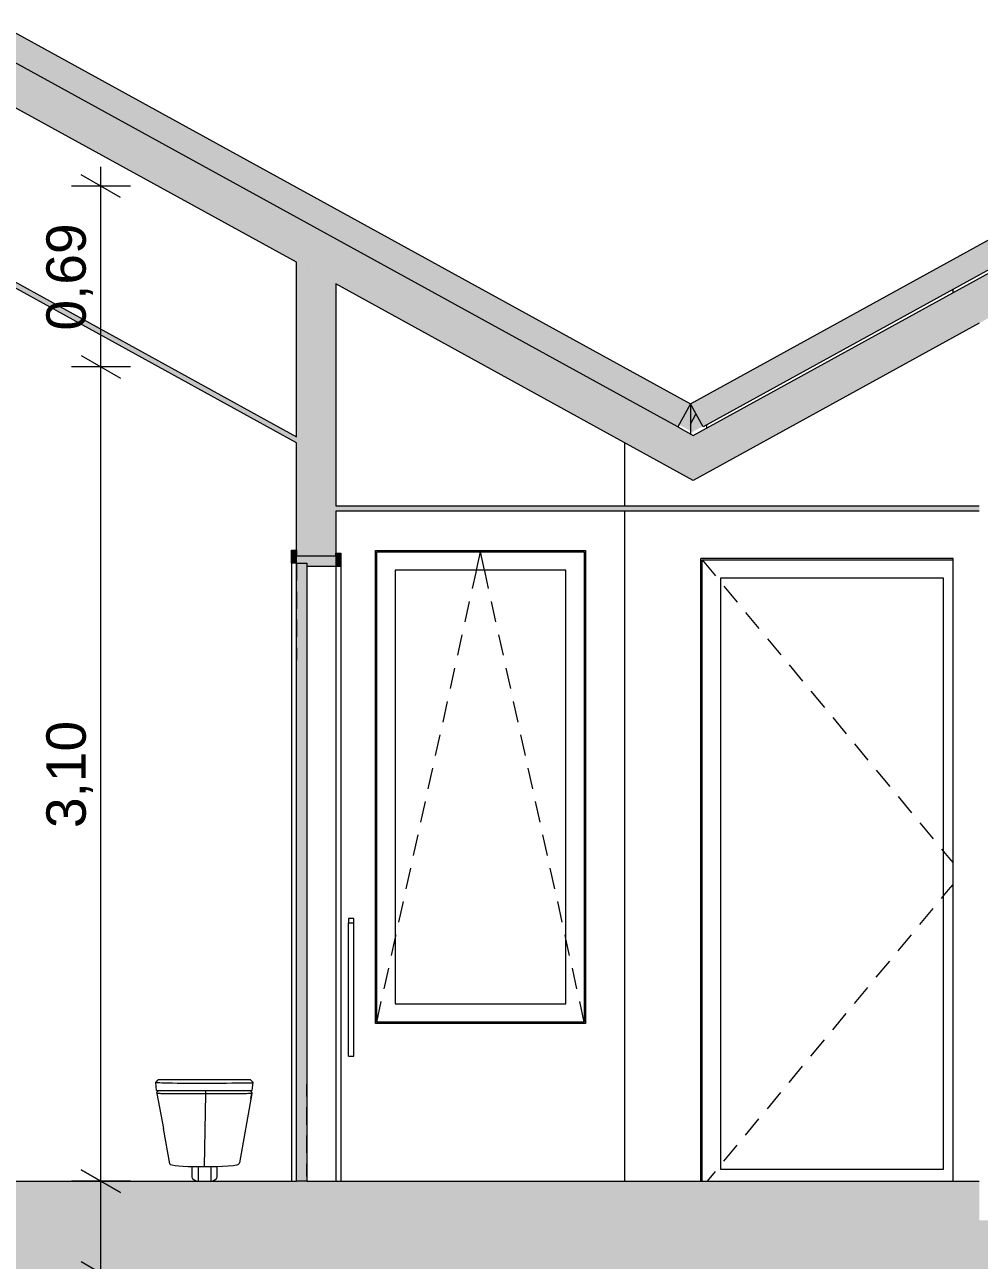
# Model space of a CAD drawing. Header units: metres. Extents: x -111189 to -108577, y -72951 to -72647.
# Drawn here: x -108949.144 to -108945.51, y -72941.373 to -72936.669 of the extents above; entities that cross this region are included whole.
import ezdxf

# ---------------------------------------------------------------- set-up
doc = ezdxf.new("R2010")
doc.units = ezdxf.units.M
doc.header["$MEASUREMENT"] = 0
for name, color, linetype in [('00 - DESENHO 2D', 7, 'Continuous'), ('02 - PASSEIOS', 7, 'Continuous'), ('03 - COBERTURA', 7, 'Continuous'), ('03 - LAJES', 7, 'Continuous'), ('04 - TECTO FALSO', 7, 'Continuous'), ('05 - PAREDES..35', 7, 'Continuous'), ('06 - FORRA', 7, 'Continuous'), ('08 - EQUIPAMENTO FIXO', 7, 'Continuous'), ('12 - COTAS GERAIS', 7, 'Continuous')]:
    doc.layers.add(name, color=color, linetype=linetype)
doc.styles.add('ESTILO_GERADO_7', font='')
doc.styles.get('ESTILO_GERADO_7').set_extended_font_data('Helvetica')
doc.dimstyles.new('ESTILO_GERADO__5', dxfattribs={"dimtxt": 0.15, "dimasz": 0.114, "dimexe": 0.18, "dimexo": 0.0625, "dimgap": 0, "dimtad": 1, "dimzin": 0, "dimdsep": 46, "dimtxsty": 'ESTILO_GERADO_7', "dimblk": 'ARROWHEAD_2', "dimblk1": 'ARROWHEAD_2', "dimblk2": 'ARROWHEAD_2', "dimcen": 0.09, "dimse1": 1, "dimse2": 1, "dimclrd": 7, "dimclre": 7, "dimclrt": 7, "dimadec": 0, "dimazin": 0, "dimtfac": 1, "dimtdec": 4, "dimtmove": 0, "dimatfit": 3, "dimfxl": 1, "dimtolj": 1, "dimtzin": 0, "dimarcsym": 0})

# ---------------------------------------------------------------- blocks, each defined once
blk = doc.blocks.new('Corte Elem_239_1', base_point=(-108785.6634, -72944.4213))
at = {"layer": '03 - LAJES', "linetype": 'Continuous', "lineweight": 13}
blk.add_hatch(color=251, dxfattribs=at).paths.add_polyline_path([(-108941.9096, -72941.2213), (-108951.8596, -72941.2213), (-108951.8596, -72941.4213), (-108941.9096, -72941.4213)])
blk = doc.blocks.new('*X755', base_point=(-108785.6634, -72944.4213))
at = {"layer": '05 - PAREDES..35', "color": 7, "linetype": 'Continuous', "lineweight": 13}
blk.add_line((-108946.6096, -72938.1894), (-108946.5886, -72938.1512), dxfattribs=at)
blk = doc.blocks.new('Corte Elem_242_1', base_point=(-108785.6634, -72944.4213))
at = {"layer": '05 - PAREDES..35', "color": 7, "linetype": 'Continuous', "lineweight": 20}
blk.add_line((-108946.6578, -72938.2006), (-108946.7361, -72938.1575), dxfattribs=at)
at = {"layer": '05 - PAREDES..35', "color": 7, "linetype": 'Continuous', "lineweight": 13}
blk.add_line((-108945.6096, -72941.0713), (-108945.6096, -72938.7013), dxfattribs=at)
at = {"layer": '05 - PAREDES..35', "lineweight": 0}
blk.add_blockref('*X755', (-108785.6634, -72944.4213), dxfattribs=at)
blk = doc.blocks.new('Corte Elem_245_1', base_point=(-108785.6634, -72944.4213))
at = {"layer": '05 - PAREDES..35', "linetype": 'Continuous', "lineweight": 13}
for points in [[(-108947.9596, -72937.6558), (-108948.1096, -72937.5733), (-108948.1096, -72938.238), (-108948.0999, -72938.2433), (-108948.1096, -72938.2608), (-108948.1096, -72938.6913), (-108947.9596, -72938.6913)], [(-108947.9596, -72941.2213), (-108947.9596, -72941.0713), (-108948.1096, -72941.0713), (-108948.1096, -72941.2213)]]:
    blk.add_hatch(color=251, dxfattribs=at).paths.add_polyline_path(points)
at = {"layer": '05 - PAREDES..35', "color": 7, "linetype": 'Continuous', "lineweight": 20}
for p, q in [((-108948.1096, -72938.238), (-108948.1096, -72937.5733)), ((-108947.9596, -72937.6558), (-108947.9596, -72938.5013)), ((-108948.1096, -72938.6693), (-108948.1096, -72938.2608)), ((-108947.9596, -72938.5213), (-108947.9596, -72938.6813))]:
    blk.add_line(p, q, dxfattribs=at)
blk = doc.blocks.new('Corte Elem_247_1', base_point=(-108785.6634, -72944.4213))
at = {"layer": '03 - LAJES', "linetype": 'Continuous', "lineweight": 13}
blk.add_hatch(color=251, dxfattribs=at).paths.add_polyline_path([(-108947.9596, -72941.2213), (-108945.5096, -72941.2213), (-108945.5096, -72941.0713), (-108947.9596, -72941.0713)])
at = {"layer": '03 - LAJES', "color": 7, "linetype": 'Continuous', "lineweight": 20}
blk.add_line((-108947.9596, -72941.0713), (-108945.5096, -72941.0713), dxfattribs=at)
blk = doc.blocks.new('Corte Elem_248_1', base_point=(-108785.6634, -72944.4213))
at = {"layer": '03 - LAJES', "linetype": 'Continuous', "lineweight": 13}
blk.add_hatch(color=251, dxfattribs=at).paths.add_polyline_path([(-108950.5096, -72941.2213), (-108948.1096, -72941.2213), (-108948.1096, -72941.0713), (-108950.5096, -72941.0713)])
at = {"layer": '03 - LAJES', "color": 7, "linetype": 'Continuous', "lineweight": 20}
blk.add_line((-108950.5096, -72941.0713), (-108948.1096, -72941.0713), dxfattribs=at)
blk = doc.blocks.new('Corte Elem_253_1', base_point=(-108785.6634, -72944.4213))
at = {"layer": '08 - EQUIPAMENTO FIXO', "color": 7, "linetype": 'Continuous', "lineweight": 13}
for p, q in [((-108948.6449, -72940.6959), (-108948.6359, -72940.6864)), ((-108948.633, -72940.6864), (-108948.6359, -72940.6864)), ((-108948.6252, -72940.6864), (-108948.633, -72940.6864)), ((-108948.6121, -72940.6864), (-108948.6252, -72940.6864)), ((-108948.5951, -72940.6864), (-108948.6121, -72940.6864)), ((-108948.5733, -72940.6864), (-108948.5951, -72940.6864)), ((-108948.5482, -72940.6864), (-108948.5733, -72940.6864)), ((-108948.5203, -72940.6864), (-108948.5482, -72940.6864)), ((-108948.4906, -72940.6864), (-108948.5203, -72940.6864)), ((-108948.4598, -72940.6864), (-108948.4906, -72940.6864)), ((-108948.4303, -72940.6864), (-108948.4598, -72940.6864)), ((-108948.4003, -72940.6864), (-108948.4303, -72940.6864)), ((-108948.3713, -72940.6864), (-108948.4003, -72940.6864)), ((-108948.3461, -72940.6864), (-108948.3713, -72940.6864)), ((-108948.3244, -72940.6864), (-108948.3461, -72940.6864)), ((-108948.307, -72940.6864), (-108948.3244, -72940.6864)), ((-108948.2942, -72940.6864), (-108948.307, -72940.6864)), ((-108948.2863, -72940.6864), (-108948.2942, -72940.6864)), ((-108948.2843, -72940.6864), (-108948.2863, -72940.6864)), ((-108948.2843, -72940.6864), (-108948.2747, -72940.6966)), ((-108948.2832, -72940.6876), (-108948.2741, -72940.6963)), ((-108948.6426, -72940.7264), (-108948.6449, -72940.6959)), ((-108948.6449, -72940.6959), (-108948.6442, -72940.696)), ((-108948.6442, -72940.696), (-108948.6411, -72940.6962)), ((-108948.6426, -72940.7264), (-108948.6356, -72940.7264)), ((-108948.6411, -72940.6962), (-108948.6356, -72940.6965)), ((-108948.6408, -72940.7361), (-108948.6405, -72940.7339)), ((-108948.6408, -72940.7361), (-108948.6408, -72940.7381)), ((-108948.6405, -72940.7339), (-108948.6397, -72940.7318)), ((-108948.6397, -72940.7318), (-108948.6385, -72940.73)), ((-108948.6385, -72940.73), (-108948.637, -72940.7284)), ((-108948.637, -72940.7284), (-108948.6351, -72940.7273)), ((-108948.6356, -72940.6965), (-108948.6297, -72940.6967)), ((-108948.6356, -72940.7264), (-108948.6213, -72940.7264)), ((-108948.6351, -72940.7273), (-108948.6329, -72940.7266)), ((-108948.6329, -72940.7266), (-108948.6309, -72940.7264)), ((-108948.6297, -72940.6967), (-108948.6223, -72940.697)), ((-108948.6223, -72940.697), (-108948.6108, -72940.6973)), ((-108948.6213, -72940.7264), (-108948.6199, -72940.7264)), ((-108948.6199, -72940.7264), (-108948.5997, -72940.7264)), ((-108948.6108, -72940.6973), (-108948.597, -72940.6976)), ((-108948.5997, -72940.7264), (-108948.576, -72940.7264)), ((-108948.597, -72940.6976), (-108948.5813, -72940.6978)), ((-108948.5813, -72940.6978), (-108948.564, -72940.698)), ((-108948.576, -72940.7264), (-108948.5485, -72940.7264)), ((-108948.564, -72940.698), (-108948.5507, -72940.6981)), ((-108948.5507, -72940.6981), (-108948.5368, -72940.6983)), ((-108948.5485, -72940.7264), (-108948.5265, -72940.7264)), ((-108948.5368, -72940.6983), (-108948.5224, -72940.6983)), ((-108948.5265, -72940.7264), (-108948.5142, -72940.7264)), ((-108948.5224, -72940.6983), (-108948.5075, -72940.6984)), ((-108948.5142, -72940.7264), (-108948.466, -72940.7264)), ((-108948.5075, -72940.6984), (-108948.4882, -72940.6985)), ((-108948.4882, -72940.6985), (-108948.4684, -72940.6985)), ((-108948.4684, -72940.6985), (-108948.4486, -72940.6985)), ((-108948.466, -72940.7264), (-108948.4543, -72940.7264)), ((-108948.4547, -72940.7266), (-108948.4548, -72940.7264)), ((-108948.4548, -72940.7264), (-108948.4548, -72940.7264)), ((-108948.4547, -72940.7269), (-108948.4547, -72940.7266)), ((-108948.4547, -72940.7273), (-108948.4547, -72940.7269)), ((-108948.4546, -72940.7279), (-108948.4547, -72940.7273)), ((-108948.4546, -72940.7286), (-108948.4546, -72940.7279)), ((-108948.4546, -72940.7295), (-108948.4546, -72940.7286)), ((-108948.4546, -72940.7305), (-108948.4546, -72940.7295)), ((-108948.4545, -72940.7315), (-108948.4546, -72940.7305)), ((-108948.4545, -72940.7327), (-108948.4545, -72940.7315)), ((-108948.4545, -72940.7338), (-108948.4545, -72940.7327)), ((-108948.4545, -72940.735), (-108948.4545, -72940.7338)), ((-108948.4545, -72940.7362), (-108948.4545, -72940.735)), ((-108948.4545, -72940.7373), (-108948.4545, -72940.7362)), ((-108948.4545, -72940.7384), (-108948.4545, -72940.7373)), ((-108948.4543, -72940.7264), (-108948.4088, -72940.7264)), ((-108948.4486, -72940.6985), (-108948.4289, -72940.6985)), ((-108948.4289, -72940.6985), (-108948.413, -72940.6984)), ((-108948.413, -72940.6984), (-108948.3975, -72940.6984)), ((-108948.4088, -72940.7264), (-108948.4011, -72940.7264)), ((-108948.4011, -72940.7264), (-108948.3999, -72940.7264)), ((-108948.3999, -72940.7264), (-108948.3707, -72940.7264)), ((-108948.3975, -72940.6984), (-108948.3761, -72940.6982)), ((-108948.3761, -72940.6982), (-108948.356, -72940.6979)), ((-108948.3707, -72940.7264), (-108948.3442, -72940.7264)), ((-108948.356, -72940.6979), (-108948.3376, -72940.6977)), ((-108948.3442, -72940.7264), (-108948.3269, -72940.7264)), ((-108948.3376, -72940.6977), (-108948.3211, -72940.6975)), ((-108948.3269, -72940.7264), (-108948.3172, -72940.7264)), ((-108948.3211, -72940.6975), (-108948.3115, -72940.6974)), ((-108948.3172, -72940.7264), (-108948.3098, -72940.7264)), ((-108948.3115, -72940.6974), (-108948.303, -72940.6973)), ((-108948.3098, -72940.7264), (-108948.2873, -72940.7264)), ((-108948.303, -72940.6973), (-108948.2955, -72940.6973)), ((-108948.2955, -72940.6973), (-108948.2892, -72940.6972)), ((-108948.2895, -72940.7264), (-108948.2878, -72940.7265)), ((-108948.2892, -72940.6972), (-108948.2817, -72940.6971)), ((-108948.2852, -72940.7272), (-108948.2878, -72940.7265)), ((-108948.2873, -72940.7264), (-108948.2859, -72940.7264)), ((-108948.2859, -72940.7264), (-108948.2786, -72940.7264)), ((-108948.2852, -72940.7272), (-108948.2842, -72940.7279)), ((-108948.2842, -72940.7279), (-108948.2827, -72940.7291)), ((-108948.2816, -72940.73), (-108948.2827, -72940.7291)), ((-108948.2817, -72940.6971), (-108948.2772, -72940.6969)), ((-108948.2816, -72940.73), (-108948.2804, -72940.7324)), ((-108948.2804, -72940.7324), (-108948.2795, -72940.734)), ((-108948.2795, -72940.734), (-108948.2794, -72940.7381)), ((-108948.2786, -72940.7264), (-108948.2776, -72940.7264)), ((-108948.2776, -72940.7264), (-108948.2741, -72940.6963)), ((-108948.2772, -72940.6969), (-108948.2747, -72940.6966)), ((-108948.2747, -72940.6966), (-108948.2741, -72940.6963)), ((-108948.6407, -72940.7382), (-108948.6408, -72940.7381)), ((-108948.6408, -72940.7381), (-108948.6156, -72940.8718)), ((-108948.6383, -72940.7384), (-108948.6407, -72940.7382)), ((-108948.6365, -72940.7385), (-108948.6383, -72940.7384)), ((-108948.6343, -72940.7385), (-108948.6365, -72940.7385)), ((-108948.6316, -72940.7386), (-108948.6343, -72940.7385)), ((-108948.6283, -72940.7386), (-108948.6316, -72940.7386)), ((-108948.6246, -72940.7387), (-108948.6283, -72940.7386)), ((-108948.6204, -72940.7388), (-108948.6246, -72940.7387)), ((-108948.6118, -72940.7388), (-108948.6204, -72940.7388)), ((-108948.6072, -72940.7389), (-108948.6118, -72940.7388)), ((-108948.6023, -72940.7389), (-108948.6072, -72940.7389)), ((-108948.5971, -72940.739), (-108948.6023, -72940.7389)), ((-108948.592, -72940.739), (-108948.5971, -72940.739)), ((-108948.5866, -72940.739), (-108948.592, -72940.739)), ((-108948.5752, -72940.7391), (-108948.5866, -72940.739)), ((-108948.563, -72940.7392), (-108948.5752, -72940.7391)), ((-108948.541, -72940.7393), (-108948.563, -72940.7392)), ((-108948.5333, -72940.7393), (-108948.541, -72940.7393)), ((-108948.5254, -72940.7393), (-108948.5333, -72940.7393)), ((-108948.5166, -72940.7393), (-108948.5254, -72940.7393)), ((-108948.5076, -72940.7393), (-108948.5166, -72940.7393)), ((-108948.4865, -72940.7394), (-108948.5076, -72940.7393)), ((-108948.4651, -72940.7394), (-108948.4865, -72940.7394)), ((-108948.4545, -72940.7394), (-108948.4651, -72940.7394)), ((-108948.4571, -72940.8779), (-108948.4545, -72940.7394)), ((-108948.4545, -72940.7394), (-108948.4545, -72940.7384)), ((-108948.4447, -72940.7394), (-108948.4545, -72940.7394)), ((-108948.4349, -72940.7394), (-108948.4447, -72940.7394)), ((-108948.4252, -72940.7394), (-108948.4349, -72940.7394)), ((-108948.4155, -72940.7393), (-108948.4252, -72940.7394)), ((-108948.4086, -72940.7393), (-108948.4155, -72940.7393)), ((-108948.4018, -72940.7393), (-108948.4086, -72940.7393)), ((-108948.3939, -72940.7393), (-108948.4018, -72940.7393)), ((-108948.3862, -72940.7393), (-108948.3939, -72940.7393)), ((-108948.3754, -72940.7393), (-108948.3862, -72940.7393)), ((-108948.365, -72940.7392), (-108948.3754, -72940.7393)), ((-108948.3553, -72940.7392), (-108948.365, -72940.7392)), ((-108948.3461, -72940.7391), (-108948.3553, -72940.7392)), ((-108948.3407, -72940.7391), (-108948.3461, -72940.7391)), ((-108948.3354, -72940.7391), (-108948.3407, -72940.7391)), ((-108948.3303, -72940.7391), (-108948.3354, -72940.7391)), ((-108948.3254, -72940.739), (-108948.3303, -72940.7391)), ((-108948.2794, -72940.7381), (-108948.3262, -72941.0023)), ((-108948.3187, -72940.7389), (-108948.3254, -72940.739)), ((-108948.3159, -72940.7389), (-108948.3187, -72940.7389)), ((-108948.3096, -72940.7388), (-108948.3159, -72940.7389)), ((-108948.304, -72940.7388), (-108948.3096, -72940.7388)), ((-108948.299, -72940.7387), (-108948.304, -72940.7388)), ((-108948.2946, -72940.7386), (-108948.299, -72940.7387)), ((-108948.2909, -72940.7386), (-108948.2946, -72940.7386)), ((-108948.2878, -72940.7385), (-108948.2909, -72940.7386)), ((-108948.2853, -72940.7385), (-108948.2878, -72940.7385)), ((-108948.2832, -72940.7384), (-108948.2853, -72940.7385)), ((-108948.2816, -72940.7383), (-108948.2832, -72940.7384)), ((-108948.2828, -72940.7571), (-108948.2794, -72940.7381)), ((-108948.2805, -72940.7383), (-108948.2816, -72940.7383)), ((-108948.2798, -72940.7382), (-108948.2805, -72940.7383)), ((-108948.2794, -72940.7381), (-108948.2798, -72940.7382)), ((-108948.2794, -72940.7381), (-108948.2794, -72940.7381)), ((-108948.5918, -72941.0056), (-108948.6156, -72940.8718)), ((-108948.4597, -72941.0165), (-108948.4571, -72940.8779)), ((-108948.5918, -72941.0056), (-108948.5898, -72941.0077)), ((-108948.5898, -72941.0077), (-108948.5829, -72941.0098)), ((-108948.5829, -72941.0098), (-108948.5709, -72941.0117)), ((-108948.5709, -72941.0117), (-108948.5566, -72941.0131)), ((-108948.5566, -72941.0131), (-108948.5402, -72941.0143)), ((-108948.5402, -72941.0143), (-108948.5217, -72941.0153)), ((-108948.5217, -72941.0153), (-108948.499, -72941.016)), ((-108948.508, -72941.0157), (-108948.508, -72941.0201)), ((-108948.499, -72941.016), (-108948.4673, -72941.0165)), ((-108948.4837, -72941.0162), (-108948.4837, -72941.0167)), ((-108948.4837, -72941.0167), (-108948.4837, -72941.0222)), ((-108948.4673, -72941.0165), (-108948.4597, -72941.0165)), ((-108948.4597, -72941.0165), (-108948.4374, -72941.0163)), ((-108948.4374, -72941.0163), (-108948.4157, -72941.0159)), ((-108948.4356, -72941.0163), (-108948.4356, -72941.0167)), ((-108948.4356, -72941.0167), (-108948.4356, -72941.0222)), ((-108948.4157, -72941.0159), (-108948.4147, -72941.0159)), ((-108948.4147, -72941.0159), (-108948.391, -72941.015)), ((-108948.4113, -72941.0201), (-108948.4113, -72941.0157)), ((-108948.391, -72941.015), (-108948.37, -72941.0137)), ((-108948.37, -72941.0137), (-108948.3496, -72941.0118)), ((-108948.3496, -72941.0118), (-108948.3443, -72941.0111)), ((-108948.3443, -72941.0111), (-108948.3351, -72941.0093)), ((-108948.3351, -72941.0093), (-108948.33, -72941.0074)), ((-108948.33, -72941.0074), (-108948.3272, -72941.0049)), ((-108948.3272, -72941.0049), (-108948.3262, -72941.0023)), ((-108948.508, -72941.0201), (-108948.508, -72941.0285)), ((-108948.508, -72941.0285), (-108948.508, -72941.0363)), ((-108948.508, -72941.0363), (-108948.508, -72941.0431)), ((-108948.508, -72941.0431), (-108948.508, -72941.0487)), ((-108948.508, -72941.0487), (-108948.508, -72941.0529)), ((-108948.508, -72941.0529), (-108948.508, -72941.0554)), ((-108948.508, -72941.0554), (-108948.508, -72941.0563)), ((-108948.508, -72941.0563), (-108948.5048, -72941.0618)), ((-108948.5048, -72941.0618), (-108948.4989, -72941.0669)), ((-108948.4837, -72941.0222), (-108948.4837, -72941.0278)), ((-108948.4837, -72941.0278), (-108948.4837, -72941.0334)), ((-108948.4837, -72941.0334), (-108948.4837, -72941.0389)), ((-108948.4837, -72941.0389), (-108948.4837, -72941.0441)), ((-108948.4837, -72941.0441), (-108948.4837, -72941.0491)), ((-108948.4837, -72941.0491), (-108948.4837, -72941.0537)), ((-108948.4837, -72941.0537), (-108948.4837, -72941.0579)), ((-108948.4837, -72941.0579), (-108948.4837, -72941.0615)), ((-108948.4837, -72941.0615), (-108948.4837, -72941.0646)), ((-108948.4837, -72941.0646), (-108948.4837, -72941.0671)), ((-108948.4356, -72941.0222), (-108948.4356, -72941.0278)), ((-108948.4356, -72941.0278), (-108948.4356, -72941.0334)), ((-108948.4356, -72941.0334), (-108948.4356, -72941.0389)), ((-108948.4356, -72941.0389), (-108948.4356, -72941.0441)), ((-108948.4356, -72941.0441), (-108948.4356, -72941.0491)), ((-108948.4356, -72941.0491), (-108948.4356, -72941.0537)), ((-108948.4356, -72941.0537), (-108948.4356, -72941.0579)), ((-108948.4356, -72941.0579), (-108948.4356, -72941.0615)), ((-108948.4356, -72941.0615), (-108948.4356, -72941.0646)), ((-108948.4356, -72941.0646), (-108948.4356, -72941.0671)), ((-108948.4204, -72941.0669), (-108948.4144, -72941.0618)), ((-108948.4144, -72941.0618), (-108948.4113, -72941.0563)), ((-108948.4144, -72941.0618), (-108948.4144, -72941.0618)), ((-108948.4113, -72941.0285), (-108948.4113, -72941.0201)), ((-108948.4113, -72941.0363), (-108948.4113, -72941.0285)), ((-108948.4113, -72941.0431), (-108948.4113, -72941.0363)), ((-108948.4113, -72941.0487), (-108948.4113, -72941.0431)), ((-108948.4113, -72941.0529), (-108948.4113, -72941.0487)), ((-108948.4113, -72941.0554), (-108948.4113, -72941.0529)), ((-108948.4113, -72941.0563), (-108948.4113, -72941.0554)), ((-108948.4989, -72941.0669), (-108948.4912, -72941.0702)), ((-108948.4912, -72941.0702), (-108948.4837, -72941.0713)), ((-108948.4837, -72941.0671), (-108948.4837, -72941.069)), ((-108948.4837, -72941.069), (-108948.4837, -72941.0703)), ((-108948.4837, -72941.0703), (-108948.4837, -72941.0711)), ((-108948.4837, -72941.0711), (-108948.4837, -72941.0713)), ((-108948.4356, -72941.0671), (-108948.4356, -72941.069)), ((-108948.4356, -72941.069), (-108948.4356, -72941.0703)), ((-108948.4356, -72941.0713), (-108948.4281, -72941.0702)), ((-108948.4356, -72941.0703), (-108948.4356, -72941.0711)), ((-108948.4356, -72941.0711), (-108948.4356, -72941.0713)), ((-108948.4281, -72941.0702), (-108948.4204, -72941.0669)), ((-108948.4281, -72941.0702), (-108948.4281, -72941.0702)), ((-108948.4204, -72941.0669), (-108948.4204, -72941.0669))]:
    blk.add_line(p, q, dxfattribs=at)
blk = doc.blocks.new('Corte Elem_262_1', base_point=(-108785.6634, -72944.4213))
at = {"layer": '05 - PAREDES..35', "linetype": 'Continuous', "lineweight": 13}
for points in [[(-108948.1286, -72938.7193), (-108948.1096, -72938.7193), (-108948.1096, -72938.6693), (-108948.1286, -72938.6693)], [(-108948.1096, -72938.6913), (-108948.1096, -72938.7193), (-108948.0696, -72938.7193), (-108948.0696, -72938.7313), (-108947.9596, -72938.7313), (-108947.9596, -72938.6913)], [(-108947.9406, -72938.7313), (-108947.9406, -72938.6813), (-108947.9596, -72938.6813), (-108947.9596, -72938.7313)], [(-108948.1096, -72941.0713), (-108948.0696, -72941.0713), (-108948.0696, -72938.7193), (-108948.1096, -72938.7193)]]:
    blk.add_hatch(color=251, dxfattribs=at).paths.add_polyline_path(points)
at = {"layer": '05 - PAREDES..35', "color": 7, "linetype": 'Continuous', "lineweight": 20}
for p, q in [((-108948.1286, -72938.6693), (-108948.1096, -72938.6693)), ((-108948.1286, -72938.7193), (-108948.1286, -72938.6693)), ((-108948.1096, -72938.6693), (-108948.1096, -72938.6913)), ((-108948.1096, -72938.7193), (-108948.1096, -72938.6913)), ((-108948.1096, -72938.6913), (-108947.9596, -72938.6913)), ((-108947.9596, -72938.6813), (-108947.9406, -72938.6813)), ((-108947.9596, -72938.6913), (-108947.9596, -72938.6813)), ((-108947.9596, -72938.6913), (-108947.9596, -72938.7313)), ((-108947.9406, -72938.6813), (-108947.9406, -72938.7313)), ((-108948.1096, -72938.7193), (-108948.1286, -72938.7193)), ((-108948.1096, -72938.7193), (-108948.0696, -72938.7193)), ((-108948.1096, -72941.0713), (-108948.1096, -72938.7193)), ((-108948.0696, -72938.7193), (-108948.0696, -72938.7313)), ((-108948.0696, -72938.7313), (-108948.0696, -72941.0713)), ((-108947.9596, -72938.7313), (-108948.0696, -72938.7313)), ((-108947.9406, -72938.7313), (-108947.9596, -72938.7313)), ((-108948.0696, -72941.0713), (-108948.1096, -72941.0713)), ((-108948.0696, -72941.0713), (-108947.9596, -72941.0713))]:
    blk.add_line(p, q, dxfattribs=at)
at = {"layer": '05 - PAREDES..35', "color": 7, "linetype": 'Continuous', "lineweight": 13}
for p, q in [((-108948.1286, -72938.7193), (-108948.1286, -72941.0713)), ((-108948.1097, -72938.7193), (-108948.1097, -72938.7853)), ((-108948.0695, -72938.7368), (-108948.0695, -72938.7853)), ((-108947.9596, -72938.7313), (-108947.9596, -72941.0713)), ((-108947.9406, -72938.7313), (-108947.9406, -72941.0713)), ((-108948.1097, -72938.8266), (-108948.1097, -72938.8927)), ((-108948.0695, -72938.8266), (-108948.0695, -72938.8927)), ((-108948.1097, -72938.9339), (-108948.1097, -72939)), ((-108948.0695, -72938.9339), (-108948.0695, -72939)), ((-108948.1097, -72939.0412), (-108948.1097, -72939.0881)), ((-108948.0695, -72939.0412), (-108948.0695, -72939.0881)), ((-108948.1097, -72940.7493), (-108948.1097, -72940.7025)), ((-108948.0695, -72940.7493), (-108948.0695, -72940.7025)), ((-108948.1097, -72940.8567), (-108948.1097, -72940.7906)), ((-108948.0695, -72940.8567), (-108948.0695, -72940.7906)), ((-108948.1097, -72940.964), (-108948.1097, -72940.8979)), ((-108948.0695, -72940.964), (-108948.0695, -72940.8979)), ((-108948.1097, -72941.0713), (-108948.1097, -72941.0053)), ((-108948.0695, -72941.0537), (-108948.0695, -72941.0053))]:
    blk.add_line(p, q, dxfattribs=at)
blk = doc.blocks.new('Corte Elem_273_1', base_point=(-108785.6634, -72944.4213))
at = {"layer": '05 - PAREDES..35', "color": 251, "linetype": 'Continuous', "lineweight": 13}
for p, q in [((-108947.8085, -72940.4713), (-108947.8085, -72938.6713)), ((-108947.8085, -72938.6713), (-108947.0085, -72938.6713)), ((-108947.8035, -72938.7463), (-108947.8035, -72938.6763)), ((-108947.8035, -72938.6763), (-108947.0135, -72938.6763)), ((-108947.4239, -72938.7463), (-108947.4085, -72938.6763)), ((-108947.393, -72938.7463), (-108947.4085, -72938.6763)), ((-108947.0135, -72938.6763), (-108947.0135, -72938.7463)), ((-108947.0085, -72938.6713), (-108947.0085, -72940.4713)), ((-108947.8035, -72940.3963), (-108947.8035, -72938.7463)), ((-108947.7335, -72938.7463), (-108947.7335, -72940.3963)), ((-108947.0835, -72938.7463), (-108947.7335, -72938.7463)), ((-108947.4393, -72938.816), (-108947.4257, -72938.7544)), ((-108947.4257, -72938.7544), (-108947.4239, -72938.7463)), ((-108947.3913, -72938.7544), (-108947.393, -72938.7463)), ((-108947.3777, -72938.816), (-108947.3913, -72938.7544)), ((-108947.0835, -72940.3963), (-108947.0835, -72938.7463)), ((-108947.0135, -72938.7463), (-108947.0135, -72940.3963)), ((-108947.4673, -72938.9429), (-108947.4501, -72938.8648)), ((-108947.3497, -72938.9429), (-108947.3669, -72938.8648)), ((-108947.4953, -72939.0699), (-108947.4781, -72938.9918)), ((-108947.3216, -72939.0699), (-108947.3389, -72938.9918)), ((-108947.5234, -72939.1968), (-108947.5061, -72939.1187)), ((-108947.2936, -72939.1968), (-108947.3109, -72939.1187)), ((-108947.5514, -72939.3238), (-108947.5341, -72939.2457)), ((-108947.2656, -72939.3238), (-108947.2829, -72939.2457)), ((-108947.5794, -72939.4507), (-108947.5621, -72939.3726)), ((-108947.2376, -72939.4507), (-108947.2548, -72939.3726)), ((-108947.6074, -72939.5777), (-108947.5902, -72939.4996)), ((-108947.2096, -72939.5777), (-108947.2268, -72939.4996)), ((-108947.6354, -72939.7046), (-108947.6182, -72939.6265)), ((-108947.1816, -72939.7046), (-108947.1988, -72939.6265)), ((-108947.6634, -72939.8316), (-108947.6462, -72939.7534)), ((-108947.1536, -72939.8316), (-108947.1708, -72939.7534)), ((-108947.6914, -72939.9585), (-108947.6742, -72939.8804)), ((-108947.1255, -72939.9585), (-108947.1428, -72939.8804)), ((-108947.7195, -72940.0855), (-108947.7022, -72940.0073)), ((-108947.0975, -72940.0855), (-108947.1148, -72940.0073)), ((-108947.7475, -72940.2124), (-108947.7335, -72940.1491)), ((-108947.7335, -72940.1491), (-108947.7302, -72940.1343)), ((-108947.0835, -72940.1491), (-108947.0868, -72940.1343)), ((-108947.0695, -72940.2124), (-108947.0835, -72940.1491)), ((-108947.7755, -72940.3393), (-108947.7582, -72940.2612)), ((-108947.0415, -72940.3393), (-108947.0587, -72940.2612)), ((-108947.8035, -72940.4663), (-108947.7863, -72940.3882)), ((-108947.8035, -72940.4663), (-108947.8035, -72940.3963)), ((-108947.7335, -72940.3963), (-108947.0835, -72940.3963)), ((-108947.0135, -72940.4663), (-108947.0307, -72940.3882)), ((-108947.0135, -72940.3963), (-108947.0135, -72940.4663)), ((-108947.0085, -72940.4713), (-108947.8085, -72940.4713)), ((-108947.0135, -72940.4663), (-108947.8035, -72940.4663))]:
    blk.add_line(p, q, dxfattribs=at)
blk = doc.blocks.new('Corte Elem_311_1', base_point=(-108785.6634, -72944.4213))
at = {"layer": '03 - COBERTURA', "linetype": 'Continuous', "lineweight": 13}
blk.add_hatch(color=251, dxfattribs=at).paths.add_polyline_path([(-108949.2346, -72936.6692), (-108952.4596, -72938.443), (-108952.4114, -72938.5306), (-108949.2346, -72936.7833), (-108946.6578, -72938.2006), (-108946.6096, -72938.113)])
at = {"layer": '03 - COBERTURA', "color": 7, "linetype": 'Continuous', "lineweight": 20}
for p, q in [((-108952.4596, -72938.443), (-108949.2346, -72936.6692)), ((-108949.2346, -72936.6692), (-108946.6096, -72938.113)), ((-108946.7361, -72938.1575), (-108949.2346, -72936.7833)), ((-108946.6096, -72938.113), (-108946.6578, -72938.2006)), ((-108952.4114, -72938.5306), (-108952.4596, -72938.443)), ((-108952.2988, -72938.4686), (-108952.4114, -72938.5306))]:
    blk.add_line(p, q, dxfattribs=at)
blk = doc.blocks.new('Corte Elem_312_1', base_point=(-108785.6634, -72944.4213))
at = {"layer": '03 - COBERTURA', "linetype": 'Continuous', "lineweight": 13}
blk.add_hatch(color=251, dxfattribs=at).paths.add_polyline_path([(-108946.6096, -72938.113), (-108946.5614, -72938.2006), (-108944.2596, -72936.9346), (-108941.3578, -72938.5306), (-108941.3096, -72938.443), (-108944.2596, -72936.8205)])
at = {"layer": '03 - COBERTURA', "color": 7, "linetype": 'Continuous', "lineweight": 20}
for p, q in [((-108946.6096, -72938.113), (-108944.2596, -72936.8205)), ((-108944.2596, -72936.8205), (-108941.3096, -72938.443)), ((-108944.2596, -72936.9346), (-108946.5614, -72938.2006)), ((-108941.3578, -72938.5306), (-108944.2596, -72936.9346)), ((-108946.5614, -72938.2006), (-108946.6096, -72938.113)), ((-108941.3096, -72938.443), (-108941.3578, -72938.5306))]:
    blk.add_line(p, q, dxfattribs=at)
blk = doc.blocks.new('Corte Elem_315_1', base_point=(-108785.6634, -72944.4213))
at = {"layer": '03 - COBERTURA', "linetype": 'Continuous', "lineweight": 13}
blk.add_hatch(color=251, dxfattribs=at).paths.add_polyline_path([(-108949.2346, -72936.7834), (-108949.3068, -72936.9148), (-108946.5987, -72938.4042), (-108946.671, -72938.2728), (-108946.5987, -72938.2331)])
at = {"layer": '03 - COBERTURA', "color": 7, "linetype": 'Continuous', "lineweight": 20}
for p, q in [((-108948.1096, -72937.5733), (-108949.2346, -72936.9546)), ((-108946.5987, -72938.4042), (-108947.9596, -72937.6558)), ((-108946.6578, -72938.2006), (-108946.5987, -72938.2331))]:
    blk.add_line(p, q, dxfattribs=at)
blk = doc.blocks.new('Corte Elem_355_1', base_point=(-108785.6634, -72944.4213))
at = {"layer": '03 - COBERTURA', "linetype": 'Continuous', "lineweight": 13}
blk.add_hatch(color=251, dxfattribs=at).paths.add_polyline_path([(-108946.671, -72938.2728), (-108946.5987, -72938.4042), (-108944.2596, -72937.1178), (-108944.2596, -72936.9466)])
at = {"layer": '03 - COBERTURA', "color": 7, "linetype": 'Continuous', "lineweight": 20}
for p, q in [((-108946.5987, -72938.2331), (-108944.2596, -72936.9466)), ((-108944.2596, -72937.1178), (-108945.3596, -72937.7227)), ((-108945.5096, -72937.8052), (-108946.5987, -72938.4042))]:
    blk.add_line(p, q, dxfattribs=at)
blk = doc.blocks.new('Corte Elem_356_1', base_point=(-108785.6634, -72944.4213))
at = {"layer": '04 - TECTO FALSO', "linetype": 'Continuous', "lineweight": 13}
blk.add_hatch(color=251, dxfattribs=at).paths.add_polyline_path([(-108947.9596, -72938.5013), (-108947.9596, -72938.5213), (-108945.5096, -72938.5213), (-108945.5096, -72938.5013)])
at = {"layer": '04 - TECTO FALSO', "color": 7, "linetype": 'Continuous', "lineweight": 20}
for p, q in [((-108947.9596, -72938.5013), (-108945.5096, -72938.5013)), ((-108945.5096, -72938.5213), (-108947.9596, -72938.5213))]:
    blk.add_line(p, q, dxfattribs=at)
blk = doc.blocks.new('Corte Elem_397_1', base_point=(-108785.6634, -72944.4213))
at = {"layer": '05 - PAREDES..35', "color": 7, "linetype": 'Continuous', "lineweight": 13}
for p, q in [((-108946.6096, -72938.113), (-108946.6096, -72938.2271)), ((-108946.8596, -72938.5013), (-108946.8596, -72938.2608)), ((-108946.8596, -72941.0713), (-108946.8596, -72938.5213))]:
    blk.add_line(p, q, dxfattribs=at)
blk = doc.blocks.new('Corte Elem_398_1', base_point=(-108785.6634, -72944.4213))
at = {"layer": '05 - PAREDES..35', "color": 7, "linetype": 'Continuous', "lineweight": 13}
for p, q in [((-108945.6096, -72937.689), (-108945.6096, -72937.6771)), ((-108946.5481, -72938.1933), (-108946.5481, -72938.2052))]:
    blk.add_line(p, q, dxfattribs=at)
blk = doc.blocks.new('Corte Elem_399_1', base_point=(-108785.6634, -72944.4213))
at = {"layer": '05 - PAREDES..35', "color": 7, "linetype": 'Continuous', "lineweight": 13}
for p, q in [((-108946.5702, -72941.0713), (-108946.5702, -72938.7013)), ((-108945.6096, -72938.7013), (-108946.5702, -72938.7013)), ((-108946.5652, -72938.7763), (-108946.5652, -72938.7063)), ((-108946.5652, -72938.7063), (-108945.6096, -72938.7063)), ((-108946.5652, -72938.7063), (-108946.5142, -72938.7679)), ((-108946.5652, -72941.0263), (-108946.5652, -72938.7763)), ((-108946.4952, -72938.7763), (-108946.4952, -72941.0263)), ((-108945.6452, -72938.7763), (-108946.4952, -72938.7763)), ((-108946.4823, -72938.8064), (-108946.4312, -72938.868)), ((-108945.6452, -72941.0263), (-108945.6452, -72938.7763)), ((-108946.3993, -72938.9065), (-108946.3483, -72938.9681)), ((-108946.3164, -72939.0066), (-108946.2653, -72939.0682)), ((-108946.2335, -72939.1067), (-108946.1824, -72939.1683)), ((-108946.1505, -72939.2068), (-108946.0995, -72939.2684)), ((-108946.0676, -72939.3069), (-108946.0165, -72939.3686)), ((-108945.9846, -72939.4071), (-108945.9336, -72939.4687)), ((-108945.9017, -72939.5072), (-108945.8507, -72939.5688)), ((-108945.8188, -72939.6073), (-108945.7677, -72939.6689)), ((-108945.7358, -72939.7074), (-108945.6848, -72939.769)), ((-108945.6529, -72939.8075), (-108945.6452, -72939.8168)), ((-108945.6452, -72939.8168), (-108945.6262, -72939.8397)), ((-108945.6262, -72939.8397), (-108945.6096, -72939.8598)), ((-108945.6452, -72939.9858), (-108945.6262, -72939.9629)), ((-108945.6262, -72939.9629), (-108945.6096, -72939.9428)), ((-108945.6529, -72939.9951), (-108945.6452, -72939.9858)), ((-108945.7358, -72940.0952), (-108945.6848, -72940.0336)), ((-108945.8188, -72940.1953), (-108945.7677, -72940.1337)), ((-108945.9017, -72940.2954), (-108945.8507, -72940.2338)), ((-108945.9846, -72940.3955), (-108945.9336, -72940.3339)), ((-108946.0676, -72940.4956), (-108946.0165, -72940.434)), ((-108946.1505, -72940.5957), (-108946.0995, -72940.5341)), ((-108946.2335, -72940.6959), (-108946.1824, -72940.6343)), ((-108946.3164, -72940.796), (-108946.2653, -72940.7344)), ((-108946.3993, -72940.8961), (-108946.3483, -72940.8345)), ((-108946.4823, -72940.9962), (-108946.4312, -72940.9346)), ((-108946.5652, -72941.0713), (-108946.5652, -72941.0263)), ((-108946.5445, -72941.0713), (-108946.5142, -72941.0347)), ((-108946.4952, -72941.0263), (-108945.6452, -72941.0263))]:
    blk.add_line(p, q, dxfattribs=at)
blk = doc.blocks.new('Corte Elem_403_1', base_point=(-108785.6634, -72944.4213))
at = {"layer": '06 - FORRA', "color": 251, "linetype": 'Continuous', "lineweight": 13}
blk.add_line((-108947.0096, -72938.1783), (-108947.0096, -72938.1783), dxfattribs=at)
blk = doc.blocks.new('Corte Elem_412_1', base_point=(-108785.6634, -72944.4213))
at = {"layer": '04 - TECTO FALSO', "linetype": 'Continuous', "lineweight": 13}
blk.add_hatch(color=251, dxfattribs=at).paths.add_polyline_path([(-108949.8596, -72937.2755), (-108949.8596, -72937.2983), (-108948.1096, -72938.2608), (-108948.0999, -72938.2433)])
at = {"layer": '04 - TECTO FALSO', "color": 7, "linetype": 'Continuous', "lineweight": 20}
for p, q in [((-108948.1096, -72938.2608), (-108949.8596, -72937.2983)), ((-108949.8388, -72937.2869), (-108948.1096, -72938.238))]:
    blk.add_line(p, q, dxfattribs=at)
blk = doc.blocks.new('Corte Elem_420_1', base_point=(-108785.6634, -72944.4213))
at = {"layer": '02 - PASSEIOS', "color": 7, "linetype": 'Continuous', "lineweight": 13}
for p, q in [((-108947.9106, -72940.0713), (-108947.9106, -72940.0883)), ((-108947.8906, -72940.0713), (-108947.9106, -72940.0713)), ((-108947.8906, -72940.0883), (-108947.8906, -72940.0713)), ((-108947.9106, -72940.0883), (-108947.8906, -72940.0883)), ((-108947.9106, -72940.5954), (-108947.9106, -72940.0883)), ((-108947.8906, -72940.5954), (-108947.8906, -72940.0883)), ((-108947.9106, -72940.5954), (-108947.8906, -72940.5954))]:
    blk.add_line(p, q, dxfattribs=at)
blk = doc.blocks.new('*D994', base_point=(-108785.6634, -72944.4213))
at = {"layer": '12 - COTAS GERAIS', "color": 7, "linetype": 'Continuous', "lineweight": 5, "transparency": 16777216}
for p, q in [((-108944.8541, -72938.0341), (-108944.7041, -72938.1207)), ((-108944.6666, -72938.0774), (-108944.8916, -72938.0774)), ((-108944.7791, -72941.0713), (-108944.7791, -72938.0774)), ((-108944.8541, -72941.028), (-108944.7041, -72941.1146)), ((-108944.6666, -72941.0713), (-108944.8916, -72941.0713)), ((-108944.7791, -72941.1446), (-108944.7791, -72941.0713))]:
    blk.add_line(p, q, dxfattribs=at)
at = {"layer": '12 - COTAS GERAIS', "color": 7, "lineweight": 5, "transparency": 16777216, "insert": (-108944.8091, -72939.7804), "char_height": 0.15, "attachment_point": 7, "rotation": 90, "style": 'ESTILO_GERADO_7'}
blk.add_mtext('\\A1;{\\pql;\\fHelvetica|b0|i0|c0|p0;\\W1.000000;2,99}', dxfattribs=at)
blk = doc.blocks.new('ARROWHEAD_2')
at = {"color": 0, "linetype": 'Continuous', "lineweight": 0}
for p, q in [((-0.378, -0.655), (0.378, 0.655)), ((0, 0), (-1, 0))]:
    blk.add_line(p, q, dxfattribs=at)
blk = doc.blocks.new('*D997', base_point=(-108785.6634, -72944.4213))
at = {"layer": '12 - COTAS GERAIS', "color": 7, "linetype": 'Continuous', "lineweight": 5, "transparency": 16777216}
for p, q in [((-108944.7791, -72941.0713), (-108944.7791, -72940.9979)), ((-108944.7041, -72941.1146), (-108944.8541, -72941.028)), ((-108944.6666, -72941.0713), (-108944.8916, -72941.0713)), ((-108944.7791, -72941.4213), (-108944.7791, -72941.0713)), ((-108944.8541, -72941.378), (-108944.7041, -72941.4646)), ((-108944.6666, -72941.4213), (-108944.8916, -72941.4213))]:
    blk.add_line(p, q, dxfattribs=at)
blk = doc.blocks.new('*D999', base_point=(-108785.6634, -72944.4213))
at = {"layer": '12 - COTAS GERAIS', "color": 7, "linetype": 'Continuous', "lineweight": 5, "transparency": 16777216}
for p, q in [((-108948.8537, -72941.0713), (-108948.8537, -72940.9979)), ((-108948.7787, -72941.1146), (-108948.9287, -72941.028)), ((-108948.7412, -72941.0713), (-108948.9662, -72941.0713)), ((-108948.8537, -72941.4213), (-108948.8537, -72941.0713)), ((-108948.9287, -72941.378), (-108948.7787, -72941.4646)), ((-108948.7412, -72941.4213), (-108948.9662, -72941.4213))]:
    blk.add_line(p, q, dxfattribs=at)
blk = doc.blocks.new('*D1002', base_point=(-108785.6634, -72944.4213))
at = {"layer": '12 - COTAS GERAIS', "color": 7, "linetype": 'Continuous', "lineweight": 5, "transparency": 16777216}
for p, q in [((-108948.9287, -72937.928), (-108948.7787, -72938.0146)), ((-108948.7412, -72937.9713), (-108948.9662, -72937.9713)), ((-108948.8537, -72941.0713), (-108948.8537, -72937.9713)), ((-108948.9287, -72941.028), (-108948.7787, -72941.1146)), ((-108948.7412, -72941.0713), (-108948.9662, -72941.0713)), ((-108948.8537, -72941.1446), (-108948.8537, -72941.0713))]:
    blk.add_line(p, q, dxfattribs=at)
at = {"layer": '12 - COTAS GERAIS', "color": 7, "lineweight": 5, "transparency": 16777216, "insert": (-108948.8837, -72939.7274), "char_height": 0.15, "attachment_point": 7, "rotation": 90, "style": 'ESTILO_GERADO_7'}
blk.add_mtext('\\A1;{\\pql;\\fHelvetica|b0|i0|c0|p0;\\W1.000000;3,10}', dxfattribs=at)
blk = doc.blocks.new('*D1003', base_point=(-108785.6634, -72944.4213))
at = {"layer": '12 - COTAS GERAIS', "color": 7, "linetype": 'Continuous', "lineweight": 5, "transparency": 16777216}
for p, q in [((-108948.7787, -72937.3268), (-108948.9287, -72937.2402)), ((-108948.8537, -72937.2835), (-108948.8537, -72937.2101)), ((-108948.7412, -72937.2835), (-108948.9662, -72937.2835)), ((-108948.8537, -72937.9713), (-108948.8537, -72937.2835)), ((-108948.9287, -72937.928), (-108948.7787, -72938.0146)), ((-108948.7412, -72937.9713), (-108948.9662, -72937.9713))]:
    blk.add_line(p, q, dxfattribs=at)
at = {"layer": '12 - COTAS GERAIS', "color": 7, "lineweight": 5, "transparency": 16777216, "insert": (-108948.8837, -72937.8335), "char_height": 0.15, "attachment_point": 7, "rotation": 90, "style": 'ESTILO_GERADO_7'}
blk.add_mtext('\\A1;{\\pql;\\fHelvetica|b0|i0|c0|p0;\\W1.000000;0,69}', dxfattribs=at)

msp = doc.modelspace()

# ---------------------------------------------------------------- hatches: boundary and pattern name
at = {"layer": '00 - DESENHO 2D', "linetype": 'Continuous', "lineweight": 13}
msp.add_hatch(color=251, dxfattribs=at).paths.add_polyline_path([(-108946.7302, -72938.0562), (-108946.6096, -72938.1213), (-108946.6065, -72938.123), (-108946.599, -72938.1188), (-108946.5979, -72938.1182), (-108946.4898, -72938.058), (-108946.4475, -72938.1339), (-108946.602, -72938.22), (-108946.7696, -72938.1282)])

# ---------------------------------------------------------------- block references
at = {"layer": '02 - PASSEIOS', "lineweight": 0}
msp.add_blockref('Corte Elem_420_1', (-108785.6634, -72944.4213), dxfattribs=at)
at = {"layer": '03 - COBERTURA', "lineweight": 0}
for name in ['Corte Elem_311_1', 'Corte Elem_315_1', 'Corte Elem_312_1', 'Corte Elem_355_1']:
    msp.add_blockref(name, (-108785.6634, -72944.4213), dxfattribs=at)
at = {"layer": '03 - LAJES', "lineweight": 0}
for name in ['Corte Elem_248_1', 'Corte Elem_247_1', 'Corte Elem_239_1']:
    msp.add_blockref(name, (-108785.6634, -72944.4213), dxfattribs=at)
at = {"layer": '04 - TECTO FALSO', "lineweight": 0}
for name in ['Corte Elem_412_1', 'Corte Elem_356_1']:
    msp.add_blockref(name, (-108785.6634, -72944.4213), dxfattribs=at)
at = {"layer": '05 - PAREDES..35', "lineweight": 0}
for name in ['Corte Elem_242_1', 'Corte Elem_245_1', 'Corte Elem_398_1', 'Corte Elem_397_1', 'Corte Elem_262_1', 'Corte Elem_273_1', 'Corte Elem_399_1']:
    msp.add_blockref(name, (-108785.6634, -72944.4213), dxfattribs=at)
at = {"layer": '06 - FORRA', "lineweight": 0}
msp.add_blockref('Corte Elem_403_1', (-108785.6634, -72944.4213), dxfattribs=at)
at = {"layer": '08 - EQUIPAMENTO FIXO', "lineweight": 0}
msp.add_blockref('Corte Elem_253_1', (-108785.6634, -72944.4213), dxfattribs=at)

# ---------------------------------------------------------------- dimensions: what is measured, and where the dimension line sits
at = {"layer": '12 - COTAS GERAIS', "color": 7, "linetype": 'Continuous', "lineweight": 5}
for base, p1, p2, picture, middle in [((-108948.8537, -72937.2835), (-108948.6359, -72937.9713), (-108948.6365, -72937.2835), '*D1003', (-108948.9587, -72937.6393)), ((-108948.8537, -72937.9713), (-108958.1019, -72941.0713), (-108948.6359, -72937.9713), '*D1002', (-108948.9587, -72939.5332)), ((-108944.7791, -72938.0774), (-108958.1019, -72941.0713), (-108945.0045, -72938.0774), '*D994', (-108944.8841, -72939.5863)), ((-108948.8537, -72941.0713), (-108946.8846, -72941.4213), (-108948.8537, -72941.0713), '*D999', (-108948.9587, -72941.6826)), ((-108944.7791, -72941.0713), (-108946.8846, -72941.4213), (-108944.7791, -72941.0713), '*D997', (-108944.8841, -72941.6826))]:
    dim = msp.add_linear_dim(base=base, p1=p1, p2=p2, angle=90, dimstyle='ESTILO_GERADO__5', dxfattribs=at)
    dim.commit()
    dim.dimension.update_dxf_attribs({"geometry": picture, "text_midpoint": middle, "dimtype": 160, "text_rotation": 90})

doc.saveas('drawing.dxf')
